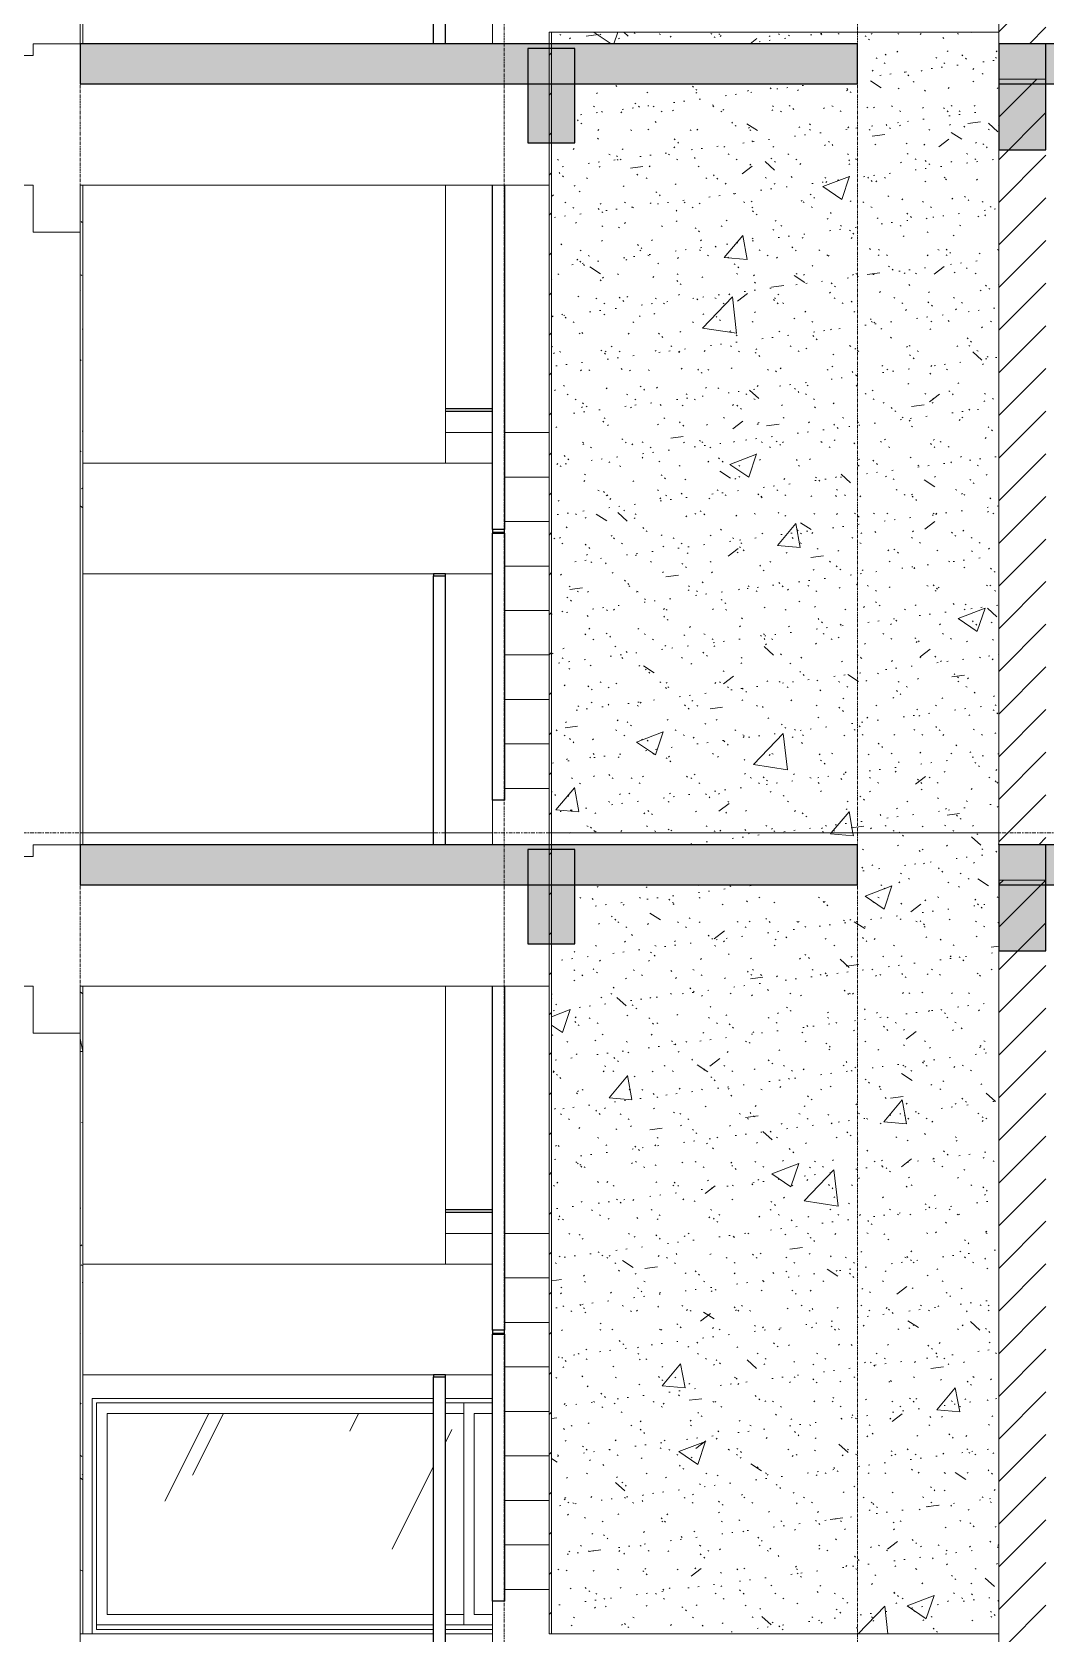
# Model space of a CAD drawing. Header units: millimetres. Extents: x 25061 to 259291, y -8723 to 35400.
# Drawn here: x 42448 to 46753, y 9000 to 15800 of the extents above; entities that cross this region are included whole.
import ezdxf

# ---------------------------------------------------------------- set-up
doc = ezdxf.new("R2010")
doc.units = ezdxf.units.MM
for name, pattern in [('1 NÉT CALL OUT', [6, 3, -3]), ('Centre', [31.75, 6.35, -4.7625, 15.875, -4.7625]), ('Grid Line', [22.225, 12.7, -3.175, 3.175, -3.175])]:
    doc.linetypes.add(name, pattern=pattern)
for name, color, linetype, lineweight in [('0-1', 7, 'Continuous', 5), ('A-FLOR-1', 10, 'Continuous', 25), ('A-FLOR-LEVL-2', 51, 'Centre', 9), ('A-FLOR-PATT-1', 7, 'Continuous', 9), ('A-GLAZ', 151, 'Continuous', 9), ('A-GLAZ-1', 7, '1 NÉT CALL OUT', 9), ('A-WALL', 113, 'Continuous', 9), ('A-WALL-1', 113, 'Continuous', 18), ('A-WALL-PATT-4', 111, 'Continuous', 9), ('I-WALL', 2, 'Continuous', 9), ('I-WALL-3', 2, 'Continuous', 18), ('S-BEAM-1', 12, 'Continuous', 5), ('S-BEAM-2', 10, 'Continuous', 25), ('S-BEAM-3', 7, 'Continuous', 9), ('S-COLS-1', 7, 'Continuous', 9), ('S-GRID-1', 1, 'Grid Line', 9), ('S-STRS', 31, 'Continuous', 9)]:
    doc.layers.add(name, color=color, linetype=linetype, lineweight=lineweight)
pattern_1 = [(63.435, (82989.9, 14236.3), (-0.002, 1625.6), [567.96, -3066.99]), (63.435, (81364.3, 14236.3), (-0.002, 1625.6), [567.96, -3066.99]), (63.435, (83768.1, 14550.35), (-0.002, 1625.6), [567.96, -3066.99]), (63.435, (82142.5, 14550.35), (-0.002, 1625.6), [567.96, -3066.99]), (63.435, (83650.3, 14439.5), (-0.002, 1625.6), [567.96, -3066.99]), (63.435, (82024.7, 14439.5), (-0.002, 1625.6), [567.96, -3066.99]), (63.435, (83530.26, 15074.4), (-0.002, 1625.6), [276.055, -3358.896]), (63.435, (81904.66, 15074.4), (-0.002, 1625.6), [276.055, -3358.896]), (63.435, (83451.74, 14976.15), (-0.002, 1625.6), [567.96, -3066.99]), (63.435, (81826.14, 14976.15), (-0.002, 1625.6), [567.96, -3066.99]), (63.435, (83465.6, 15046.7), (-0.002, 1625.6), [567.96, -3066.99]), (63.435, (81840, 15046.7), (-0.002, 1625.6), [567.96, -3066.99]), (63.435, (82809.74, 14737.2), (-0.002, 1625.6), [567.96, -3066.99]), (63.435, (81184.14, 14737.2), (-0.002, 1625.6), [567.96, -3066.99]), (63.435, (82823.6, 14820.35), (-0.002, 1625.6), [567.96, -3066.99]), (63.435, (81198, 14820.35), (-0.002, 1625.6), [567.96, -3066.99]), (63.435, (82827.3, 14880.3), (-0.002, 1625.6), [567.96, -3066.99]), (63.435, (81201.7, 14880.3), (-0.002, 1625.6), [567.96, -3066.99])]
pattern_2 = [(50, (81080.3, 14125), (1165.978, -102.01), [121.92, -1341.12]), (355, (81080.3, 14125), (-225.554, 1222.763), [97.536, -1072.896]), (100.451, (81177.5, 14116.5), (940.433, 1120.746), [103.616, -1139.776]), (46.184, (81080.3, 14450.1), (1734.906, -269.074), [182.88, -2011.68]), (96.636, (81224.9, 14427.7), (1519.38, 1583.536), [155.424, -1709.665]), (351.184, (81080.3, 14450.1), (1519.39, 1583.52), [146.304, -1609.344]), (21, (81242.9, 14368.8), (970.332, -654.498), [121.92, -1341.12]), (326, (81242.9, 14368.8), (395.533, 1178.804), [97.536, -1072.896]), (71.451, (81323.7, 14314.3), (1365.87, 524.296), [103.616, -1139.776]), (37.5, (81080.3, 14125), (19.767, 541.1527), [53.645, -1006.246, 53.645, -1035.507, -1076.96]), (37.5, (81080.3, 14125), (19.767, 541.1527), [-2149.043, 53.645, -1023.315]), (7.5, (81080.3, 14125), (427.646, 641.156), [53.645, -567.334, 53.645, -981.862, -410.464]), (7.5, (81080.3, 14125), (427.646, 641.156), [-1656.486, 53.645, -356.819]), (327.5, (80717.8, 14125), (867.782, -36.665), [53.645, -352.755, 53.645, -1214.323, -1682.496]), (327.5, (80717.8, 14125), (867.782, -36.665), [-1674.368, 53.645, -1628.85]), (317.5, (80555.2, 14125), (948.028, 162.731), [53.645, -474.675, 53.645, -788.416, -1194.816]), (317.5, (80555.2, 14125), (948.028, 162.731), [-1370.38, 53.645, -1141.17])]
pattern_3 = [(37.5, (81080.3, 14125), (-5.1206, 156.61216), [5.364, -118.181, 5.364, -132.812, -132.08]), (37.5, (81080.3, 14125), (-5.1206, 156.61216), [-261.722, 5.364, -126.716]), (7.5, (81080.3, 14125), (143.847, 229.3842), [5.364, -61.285, 5.364, -105.989, -42.672]), (7.5, (81080.3, 14125), (143.847, 229.3842), [-178.003, 5.364, -37.308]), (327.5, (80980.33, 14125), (253.1176, 0.4601), [5.364, -35.276, 5.364, -140.94, -191.008]), (327.5, (80980.33, 14125), (253.1176, 0.4601), [-186.944, 5.364, -185.644]), (317.5, (80980.33, 14125), (244.3381, 71.3376), [5.364, -14.956, 5.364, -90.546, -109.728]), (317.5, (80980.33, 14125), (244.3381, 71.3376), [-116.23, 5.364, -104.364])]
pattern_4 = [(45, (81080.3, 14125), (-84.8528, 84.8528), [])]
pattern_5 = [(45, (81080.3, 14125), (-90.50967, 90.50967), [])]

# ---------------------------------------------------------------- blocks, each defined once
blk = doc.blocks.new('NCV_TKTC_KET CAU_rvt-1-TKCS_MẶT CẮT 1')
at = {"layer": 'A-FLOR-PATT-1'}
h = blk.add_hatch(color=256, dxfattribs=at)
h.paths.add_polyline_path([(127252.4, 15580), (127252.4, 15750), (118852.4, 15750), (118852.4, 15580), (126740, 15580)])
h.paths.add_polyline_path([(33652.6, 15580), (42052.6, 15580), (42052.6, 15750), (33652.6, 15750)])
h.paths.add_polyline_path([(114352.4, 15580), (114352.4, 15750), (105952.4, 15750), (105952.4, 15580), (113942, 15580)])
h.paths.add_polyline_path([(46552.6, 15580), (54952.6, 15580), (54952.6, 15750), (46552.6, 15750)])
h = blk.add_hatch(color=256, dxfattribs=at)
h.paths.add_polyline_path([(45952.6, 15580), (45952.6, 15750), (42652.6, 15750), (42652.6, 15580), (45153.1, 15580)])
h.paths.add_polyline_path([(118252.6, 15580), (118252.6, 15750), (114952.6, 15750), (114952.6, 15580), (117941.4, 15580)])
h = blk.add_hatch(color=256, dxfattribs=at)
h.paths.add_polyline_path([(33652.6, 12180), (42052.6, 12180), (42052.6, 12350), (33652.6, 12350), (33652.6, 12183.4)])
h.paths.add_polyline_path([(54751.6, 12180), (54952.6, 12180), (54952.6, 12350), (46552.6, 12350), (46552.6, 12180), (53151.9, 12180)])
h.paths.add_polyline_path([(127252.4, 12180), (127252.4, 12350), (118852.4, 12350), (118852.4, 12180), (126740, 12180)])
h.paths.add_polyline_path([(105952.4, 12180), (114352.4, 12180), (114352.4, 12350), (105952.4, 12350), (105952.4, 12183.4)])
h = blk.add_hatch(color=256, dxfattribs=at)
h.paths.add_polyline_path([(42652.6, 12180), (45952.6, 12180), (45952.6, 12350), (42652.6, 12350), (42652.6, 12183.4)])
h.paths.add_polyline_path([(114952.6, 12180), (118252.6, 12180), (118252.6, 12350), (114952.6, 12350), (114952.6, 12183.4)])
at = {"layer": 'S-BEAM-1'}
for points in [[(44752.6, 15330), (44752.6, 15730), (44552.6, 15730), (44552.6, 15330)], [(46752.5, 15300), (46752.5, 15750), (46552.5, 15750), (46552.5, 15300)], [(44752.6, 11930), (44752.6, 12330), (44552.6, 12330), (44552.6, 11930)], [(46752.5, 11900), (46752.5, 12350), (46552.5, 12350), (46552.5, 11900)]]:
    blk.add_hatch(color=256, dxfattribs=at).paths.add_polyline_path(points)
at = {"layer": 'A-FLOR-1'}
for p, q in [((45952.6, 15750), (42652.6, 15750)), ((42652.6, 15750), (42652.6, 15580)), ((45952.6, 15580), (45952.6, 15750)), ((54952.6, 15750), (46552.6, 15750)), ((46552.6, 15750), (46552.6, 15580)), ((42652.6, 15580), (45952.6, 15580)), ((46552.6, 15580), (54952.6, 15580)), ((45952.6, 12350), (42652.6, 12350)), ((42652.6, 12350), (42652.6, 12180)), ((45952.6, 12180), (45952.6, 12350)), ((54952.6, 12350), (46552.6, 12350)), ((46552.6, 12350), (46552.6, 12180)), ((42652.6, 12180), (45952.6, 12180)), ((46552.6, 12180), (54952.6, 12180))]:
    blk.add_line(p, q, dxfattribs=at)
at = {"layer": 'S-BEAM-2'}
for p, q in [((44752.6, 15730), (44552.6, 15730)), ((44552.6, 15730), (44552.6, 15330)), ((44752.6, 15330), (44752.6, 15730)), ((46752.5, 15750), (46552.5, 15750)), ((46552.5, 15750), (46552.5, 15300)), ((46752.5, 15300), (46752.5, 15750)), ((44552.6, 15330), (44752.6, 15330)), ((46552.5, 15300), (46752.5, 15300)), ((44752.6, 12330), (44552.6, 12330)), ((44552.6, 12330), (44552.6, 11930)), ((44752.6, 11930), (44752.6, 12330)), ((46752.5, 12350), (46552.5, 12350)), ((46552.5, 12350), (46552.5, 11900)), ((46752.5, 11900), (46752.5, 12350)), ((44552.6, 11930), (44752.6, 11930)), ((46552.5, 11900), (46752.5, 11900))]:
    blk.add_line(p, q, dxfattribs=at)
at = {"layer": 'S-BEAM-3'}
for p, q in [((42452.6, 15750), (42652.6, 15750)), ((42452.6, 15700), (42452.6, 15750)), ((42052.6, 15700), (42452.6, 15700)), ((42052.6, 15150), (42452.6, 15150)), ((42452.6, 14950), (42452.6, 15150)), ((42652.6, 15150), (42652.6, 14950)), ((42652.6, 15150), (44642.6, 15150)), ((42652.6, 14950), (42452.6, 14950)), ((42662.6, 13500), (44152.6, 13500)), ((44202.6, 13500), (44402.6, 13500)), ((42452.6, 12350), (42652.6, 12350)), ((42452.6, 12300), (42452.6, 12350)), ((42062.6, 12300), (42452.6, 12300)), ((42062.6, 11750), (42452.6, 11750)), ((42452.6, 11550), (42452.6, 11750)), ((42652.6, 11750), (42652.6, 11550)), ((42652.6, 11750), (44642.6, 11750)), ((42652.6, 11550), (42452.6, 11550)), ((42662.6, 10100), (44152.6, 10100)), ((44202.6, 10100), (44402.6, 10100))]:
    blk.add_line(p, q, dxfattribs=at)
at = {"layer": 'S-COLS-1'}
for p, q in [((42652.6, 18350), (42652.6, 15750)), ((42652.6, 14950), (42652.6, 12350)), ((42652.6, 11550), (42652.6, 8950))]:
    blk.add_line(p, q, dxfattribs=at)
blk = doc.blocks.new('1_FAMILY RVT - W01-WxH 1000x3200-3536800-TKCS_MẶT CẮT 1')
at = {"layer": 'A-GLAZ'}
h = blk.add_hatch(dxfattribs=at)
h.set_pattern_fill('FP_2', color=256, style=0, pattern_type=2)
h.set_pattern_definition(pattern_1)
h.paths.add_polyline_path([(42766.064287, 9082.55), (44152.564287, 9082.55), (44152.564287, 9936.5), (42766.064287, 9936.5), (42766.064287, 9750.535163)])
h.paths.add_polyline_path([(44280.339287, 9082.55), (44280.339287, 9936.5), (44202.564287, 9936.5), (44202.564287, 9082.55)])
h = blk.add_hatch(dxfattribs=at)
h.set_pattern_fill('FP_2', color=256, style=0, pattern_type=2)
h.set_pattern_definition(pattern_1)
h.paths.add_polyline_path([(44353.279097, 9082.55), (44402.564287, 9082.55), (44402.564287, 9936.5), (44324.789287, 9936.5), (44324.789287, 9082.55)])
for p, q in [((42702.564287, 10000), (44152.564287, 10000)), ((42702.564287, 10000), (42702.564287, 9000)), ((44202.564287, 10000), (44402.564287, 10000)), ((42721.614287, 9980.95), (42721.614287, 9019.05)), ((44152.564287, 9980.95), (42721.614287, 9980.95)), ((42766.064287, 9936.5), (44152.564287, 9936.5)), ((42766.064287, 9082.55), (42766.064287, 9936.5)), ((44402.564287, 9980.95), (44202.564287, 9980.95)), ((44202.564287, 9936.5), (44280.339287, 9936.5)), ((44280.339287, 9038.1), (44280.339287, 9980.95)), ((44402.564287, 9936.5), (44324.789287, 9936.5)), ((44324.789287, 9936.5), (44324.789287, 9082.55)), ((44152.564287, 9082.55), (42766.064287, 9082.55)), ((44280.339287, 9082.55), (44202.564287, 9082.55)), ((44324.789287, 9082.55), (44402.564287, 9082.55)), ((44152.564287, 9000), (42702.564287, 9000)), ((42721.614287, 9038.1), (44152.564287, 9038.1)), ((42721.614287, 9019.05), (44152.564287, 9019.05)), ((44202.564287, 9038.1), (44402.564287, 9038.1)), ((44202.564287, 9019.05), (44402.564287, 9019.05)), ((44402.564287, 9000), (44202.564287, 9000)), ((44402.564287, 9038.1), (44280.339287, 9038.1))]:
    blk.add_line(p, q, dxfattribs=at)
blk = doc.blocks.new('Railing - 50 x 10mm-952828-TKCS_MẶT CẮT 1')
at = {"layer": ''}
for p, q in [((44152.6, 27091.3), (44202.6, 27091.3)), ((44152.6, 25950), (44152.6, 27091.3)), ((44202.6, 25950), (44202.6, 27091.3))]:
    blk.add_line(p, q, dxfattribs=at)
blk = doc.blocks.new('Railing - 50 x 10mm-952826-TKCS_MẶT CẮT 1')
at = {"layer": ''}
for p, q in [((44403, 23876.5), (44403, 23872.9)), ((44403, 23872.9), (44453, 23872.9)), ((44403, 22738.9), (44403, 23872.9)), ((44453, 23872.9), (44453, 23876.5)), ((44453, 23872.9), (44453, 22738.9)), ((44453, 22738.9), (44403, 22738.9))]:
    blk.add_line(p, q, dxfattribs=at)
blk = doc.blocks.new('Railing - Railing-946792-TKCS_MẶT CẮT 1')
at = {"layer": ''}
for p, q in [((44403, 24400), (44203, 24400)), ((44203, 24390), (44403, 24390))]:
    blk.add_line(p, q, dxfattribs=at)
for name in ['Railing - 50 x 10mm-952828-TKCS_MẶT CẮT 1', 'Railing - 50 x 10mm-952826-TKCS_MẶT CẮT 1']:
    blk.add_blockref(name, (0, 0))
blk = doc.blocks.new('Railing - 50 x 10mm-V7-TKCS_MẶT CẮT 1')
at = {"layer": ''}
for p, q in [((44152.6, 10091.3), (44202.6, 10091.3)), ((44152.6, 8950), (44152.6, 10091.3)), ((44202.6, 8950), (44202.6, 10091.3))]:
    blk.add_line(p, q, dxfattribs=at)
blk = doc.blocks.new('Railing - Railing-V8-TKCS_MẶT CẮT 1')
at = {"layer": ''}
for p, q in [((44403, 7400), (44203, 7400)), ((44203, 7390), (44403, 7390))]:
    blk.add_line(p, q, dxfattribs=at)
for name, p in [('Railing - 50 x 10mm-V7-TKCS_MẶT CẮT 1', (0, 0)), ('Railing - 50 x 10mm-952826-TKCS_MẶT CẮT 1', (0, -17000))]:
    blk.add_blockref(name, p)
blk = doc.blocks.new('Top Rail Type - Top Rail_Internal_-946822-TKCS_MẶT CẮT 1')
at = {"layer": ''}
for p, q in [((44202.6, 10100), (44152.6, 10100)), ((44152.6, 10100), (44152.6, 10091.3)), ((44202.6, 10091.3), (44202.6, 10100)), ((44403, 6888.9), (44403, 8350)), ((44453, 8350), (44453, 6888.9)), ((44403, 6888.9), (44403, 6876.5)), ((44453, 6888.9), (44403, 6888.9)), ((44403, 6876.5), (44453, 6876.5)), ((44453, 6876.5), (44453, 6888.9))]:
    blk.add_line(p, q, dxfattribs=at)

msp = doc.modelspace()

# ---------------------------------------------------------------- hatches: boundary and pattern name
at = {"layer": 'A-WALL-PATT-4'}
h = msp.add_hatch(dxfattribs=at)
h.set_pattern_fill('FP_8', color=256, style=0, pattern_type=2)
h.set_pattern_definition(pattern_5)
h.paths.add_polyline_path([(46552.6, 15750), (46752.6, 15750), (46752.6, 19000), (46552.6, 19000), (46552.6, 15832.7)])
h = msp.add_hatch(dxfattribs=at)
h.set_pattern_fill('FP_4', color=256, style=0, pattern_type=2)
h.set_pattern_definition(pattern_2)
h.paths.add_polyline_path([(42652.6, 12400), (42662.6, 12400), (42662.6, 15150), (42652.6, 15150), (42652.6, 14616.3)])
h.paths.add_polyline_path([(42662.6, 15750), (42662.6, 15800), (42652.6, 15800), (42652.6, 15750)])
h = msp.add_hatch(dxfattribs=at)
h.set_pattern_fill('FP_5', color=256, style=0, pattern_type=2)
h.set_pattern_definition(pattern_3)
h.paths.add_polyline_path([(42652.6, 12400), (42662.6, 12400), (42662.6, 15150), (42652.6, 15150), (42652.6, 14616.3)])
h.paths.add_polyline_path([(42662.6, 15750), (42662.6, 15800), (42652.6, 15800), (42652.6, 15750)])
h = msp.add_hatch(dxfattribs=at)
h.set_pattern_fill('FP_3', color=256, style=0, pattern_type=2)
h.set_pattern_definition(pattern_4)
h.paths.add_polyline_path([(44642.6, 12400), (44652.6, 12400), (44652.6, 15800), (44642.6, 15800), (44642.6, 13399.9)])
h = msp.add_hatch(dxfattribs=at)
h.set_pattern_fill('FP_4', color=256, style=0, pattern_type=2)
h.set_pattern_definition(pattern_2)
h.paths.add_polyline_path([(46552.6, 12400), (46552.5, 15800), (44652.6, 15800), (44652.6, 15750), (45952.6, 15750), (45952.6, 15580), (44752.6, 15580), (44752.6, 15330), (44652.6, 15330), (44652.6, 12400), (45153.1, 12400)])
h = msp.add_hatch(dxfattribs=at)
h.set_pattern_fill('FP_5', color=256, style=0, pattern_type=2)
h.set_pattern_definition(pattern_3)
h.paths.add_polyline_path([(46552.6, 12400), (46552.5, 15800), (44652.6, 15800), (44652.6, 15750), (45952.6, 15750), (45952.6, 15580), (44752.6, 15580), (44752.6, 15330), (44652.6, 15330), (44652.6, 12400), (45153.1, 12400)])
h = msp.add_hatch(dxfattribs=at)
h.set_pattern_fill('FP_8', color=256, style=0, pattern_type=2)
h.set_pattern_definition(pattern_5)
h.paths.add_polyline_path([(46752.6, 12350), (46752.6, 15600), (46552.6, 15600), (46552.6, 12350)])
h = msp.add_hatch(dxfattribs=at)
h.set_pattern_fill('FP_4', color=256, style=0, pattern_type=2)
h.set_pattern_definition(pattern_2)
h.paths.add_polyline_path([(42652.6, 9000), (42662.6, 9000), (42662.6, 11750), (42652.6, 11750), (42652.6, 9142.3)])
h.paths.add_polyline_path([(42652.6, 12350), (42662.6, 12350), (42662.6, 12400), (42652.6, 12400)])
h = msp.add_hatch(dxfattribs=at)
h.set_pattern_fill('FP_5', color=256, style=0, pattern_type=2)
h.set_pattern_definition(pattern_3)
h.paths.add_polyline_path([(42652.6, 9000), (42662.6, 9000), (42662.6, 11750), (42652.6, 11750), (42652.6, 9142.3)])
h.paths.add_polyline_path([(42652.6, 12350), (42662.6, 12350), (42662.6, 12400), (42652.6, 12400)])
h = msp.add_hatch(dxfattribs=at)
h.set_pattern_fill('FP_3', color=256, style=0, pattern_type=2)
h.set_pattern_definition(pattern_4)
h.paths.add_polyline_path([(44642.6, 9000), (44652.6, 9000), (44652.6, 12400), (44642.6, 12400), (44642.6, 9750.5)])
h = msp.add_hatch(dxfattribs=at)
h.set_pattern_fill('FP_4', color=256, style=0, pattern_type=2)
h.set_pattern_definition(pattern_2)
h.paths.add_polyline_path([(45153.1, 9000), (46552.6, 9000), (46552.5, 12400), (44652.6, 12400), (44652.6, 12350), (45952.6, 12350), (45952.6, 12180), (44752.6, 12180), (44752.6, 11930), (44652.6, 11930), (44652.6, 9000)])
h = msp.add_hatch(dxfattribs=at)
h.set_pattern_fill('FP_5', color=256, style=0, pattern_type=2)
h.set_pattern_definition(pattern_3)
h.paths.add_polyline_path([(45153.1, 9000), (46552.6, 9000), (46552.5, 12400), (44652.6, 12400), (44652.6, 12350), (45952.6, 12350), (45952.6, 12180), (44752.6, 12180), (44752.6, 11930), (44652.6, 11930), (44652.6, 9000)])
h = msp.add_hatch(dxfattribs=at)
h.set_pattern_fill('FP_8', color=256, style=0, pattern_type=2)
h.set_pattern_definition(pattern_5)
h.paths.add_polyline_path([(46552.6, 8950), (46752.6, 8950), (46752.6, 12200), (46552.6, 12200), (46552.6, 9750.5)])

# ---------------------------------------------------------------- linework, layer by layer
at = {"layer": 'A-FLOR-LEVL-2'}
msp.add_line((25061.1, 12400), (134152.6, 12400), dxfattribs=at)
at = {"layer": 'A-WALL'}
for p, q in [((42662.6, 12400), (44152.6, 12400)), ((44202.6, 12400), (44402.6, 12400)), ((42702.6, 9000), (42702.6, 10000)), ((42702.6, 10000), (44152.6, 10000)), ((44202.6, 10000), (44402.6, 10000)), ((42662.6, 9000), (42702.6, 9000))]:
    msp.add_line(p, q, dxfattribs=at)
at = {"layer": 'A-WALL-1'}
for p, q in [((46552.6, 19000), (46552.6, 15750)), ((46552.6, 15750), (46752.6, 15750)), ((46552.6, 15600), (46552.6, 12350)), ((46752.6, 15600), (46552.6, 15600)), ((46552.6, 12350), (46752.6, 12350)), ((46552.6, 12200), (46552.6, 8950)), ((46752.6, 12200), (46552.6, 12200))]:
    msp.add_line(p, q, dxfattribs=at)
at = {"layer": 'I-WALL'}
for p, q in [((42662.6, 18550), (42662.6, 15750)), ((46552.6, 15800), (44652.6, 15800)), ((42662.6, 15150), (42662.6, 12350)), ((42652.6, 12400), (42662.6, 12400)), ((42662.6, 12400), (42652.6, 12400)), ((46552.6, 12400), (44652.6, 12400)), ((44652.6, 12400), (46552.6, 12400)), ((42662.6, 11750), (42662.6, 9000)), ((42662.6, 9000), (42652.6, 9000)), ((44652.6, 9000), (46552.6, 9000))]:
    msp.add_line(p, q, dxfattribs=at)
at = {"layer": 'I-WALL-3'}
for p, q in [((44652.6, 15800), (44642.6, 15800)), ((44642.6, 15800), (44642.6, 12400)), ((44652.6, 12400), (44652.6, 15800)), ((44652.6, 12400), (44642.6, 12400)), ((44642.6, 12400), (44642.6, 9000)), ((44642.6, 12400), (44652.6, 12400)), ((44652.6, 9000), (44652.6, 12400)), ((44642.6, 9000), (44652.6, 9000))]:
    msp.add_line(p, q, dxfattribs=at)
at = {"layer": 'S-GRID-1'}
for p, q in [((42652.6, -3283.1), (42652.6, 30285.9)), ((44452.6, -3283.1), (44452.6, 30285.9)), ((45952.6, -3283.1), (45952.6, 30285.9))]:
    msp.add_line(p, q, dxfattribs=at)
at = {"layer": 'S-STRS'}
for p, q in [((44402.6, 15750), (44402.6, 15988.9)), ((44203, 15150), (44203, 15047.9)), ((44203, 15047.9), (44203, 14859)), ((44203, 14859), (44203, 14670.1)), ((44203, 14670.1), (44203, 14481.3)), ((44203, 14481.3), (44203, 14292.4)), ((44203, 14292.4), (44203, 14103.5)), ((44203, 14103.5), (44203, 13970)), ((44203, 14100), (44402.6, 14100)), ((44402.6, 14100), (44402.6, 13911.1)), ((44453, 14100), (44642.6, 14100)), ((42662.6, 13970), (44203, 13970)), ((44203, 13970), (44402.6, 13970)), ((44402.6, 13722.2), (44402.6, 13911.1)), ((44453, 13911.1), (44642.6, 13911.1)), ((44402.6, 13533.3), (44402.6, 13722.2)), ((44453, 13722.2), (44642.6, 13722.2)), ((44402.6, 13344.4), (44402.6, 13533.3)), ((44453, 13533.3), (44642.6, 13533.3)), ((44402.6, 13155.6), (44402.6, 13344.4)), ((44453, 13344.4), (44642.6, 13344.4)), ((44402.6, 12966.7), (44402.6, 13155.6)), ((44453, 13155.6), (44642.6, 13155.6)), ((44402.6, 12777.8), (44402.6, 12966.7)), ((44453, 12966.7), (44642.6, 12966.7)), ((44402.6, 12588.9), (44402.6, 12777.8)), ((44453, 12777.8), (44642.6, 12777.8)), ((44402.6, 12350), (44402.6, 12588.9)), ((44453, 12588.9), (44642.6, 12588.9)), ((44203, 11750), (44203, 11647.9)), ((44203, 11647.9), (44203, 11459)), ((44203, 11459), (44203, 11270.1)), ((44203, 11270.1), (44203, 11081.3)), ((44203, 11081.3), (44203, 10892.4)), ((44203, 10892.4), (44203, 10703.5)), ((44203, 10703.5), (44203, 10570)), ((44203, 10700), (44402.6, 10700)), ((44402.6, 10700), (44402.6, 10511.1)), ((44453, 10700), (44642.6, 10700)), ((42662.6, 10570), (44203, 10570)), ((44203, 10570), (44402.6, 10570)), ((44402.6, 10322.2), (44402.6, 10511.1)), ((44453, 10511.1), (44642.6, 10511.1)), ((44402.6, 10133.3), (44402.6, 10322.2)), ((44453, 10322.2), (44642.6, 10322.2)), ((44402.6, 9944.4), (44402.6, 10133.3)), ((44453, 10133.3), (44642.6, 10133.3)), ((44402.6, 9755.6), (44402.6, 9944.4)), ((44453, 9944.4), (44642.6, 9944.4)), ((44402.6, 9566.7), (44402.6, 9755.6)), ((44453, 9755.6), (44642.6, 9755.6)), ((44402.6, 9377.8), (44402.6, 9566.7)), ((44453, 9566.7), (44642.6, 9566.7)), ((44402.6, 9188.9), (44402.6, 9377.8)), ((44453, 9377.8), (44642.6, 9377.8)), ((44402.6, 8950), (44402.6, 9188.9)), ((44453, 9188.9), (44642.6, 9188.9))]:
    msp.add_line(p, q, dxfattribs=at)

# ---------------------------------------------------------------- block references
at = {"layer": ''}
for name, p in [('Top Rail Type - Top Rail_Internal_-946822-TKCS_MẶT CẮT 1', (0, 6800)), ('Railing - Railing-946792-TKCS_MẶT CẮT 1', (0, -10200)), ('Top Rail Type - Top Rail_Internal_-946822-TKCS_MẶT CẮT 1', (0, 3400)), ('Railing - Railing-946792-TKCS_MẶT CẮT 1', (0, -13600)), ('Top Rail Type - Top Rail_Internal_-946822-TKCS_MẶT CẮT 1', (0, 0)), ('Railing - Railing-V8-TKCS_MẶT CẮT 1', (0, 0))]:
    msp.add_blockref(name, p, dxfattribs=at)
at = {"layer": '0-1'}
msp.add_blockref('NCV_TKTC_KET CAU_rvt-1-TKCS_MẶT CẮT 1', (0, 0), dxfattribs=at)
at = {"layer": 'A-GLAZ-1'}
msp.add_blockref('1_FAMILY RVT - W01-WxH 1000x3200-3536800-TKCS_MẶT CẮT 1', (0, 0), dxfattribs=at)

doc.saveas('drawing.dxf')
